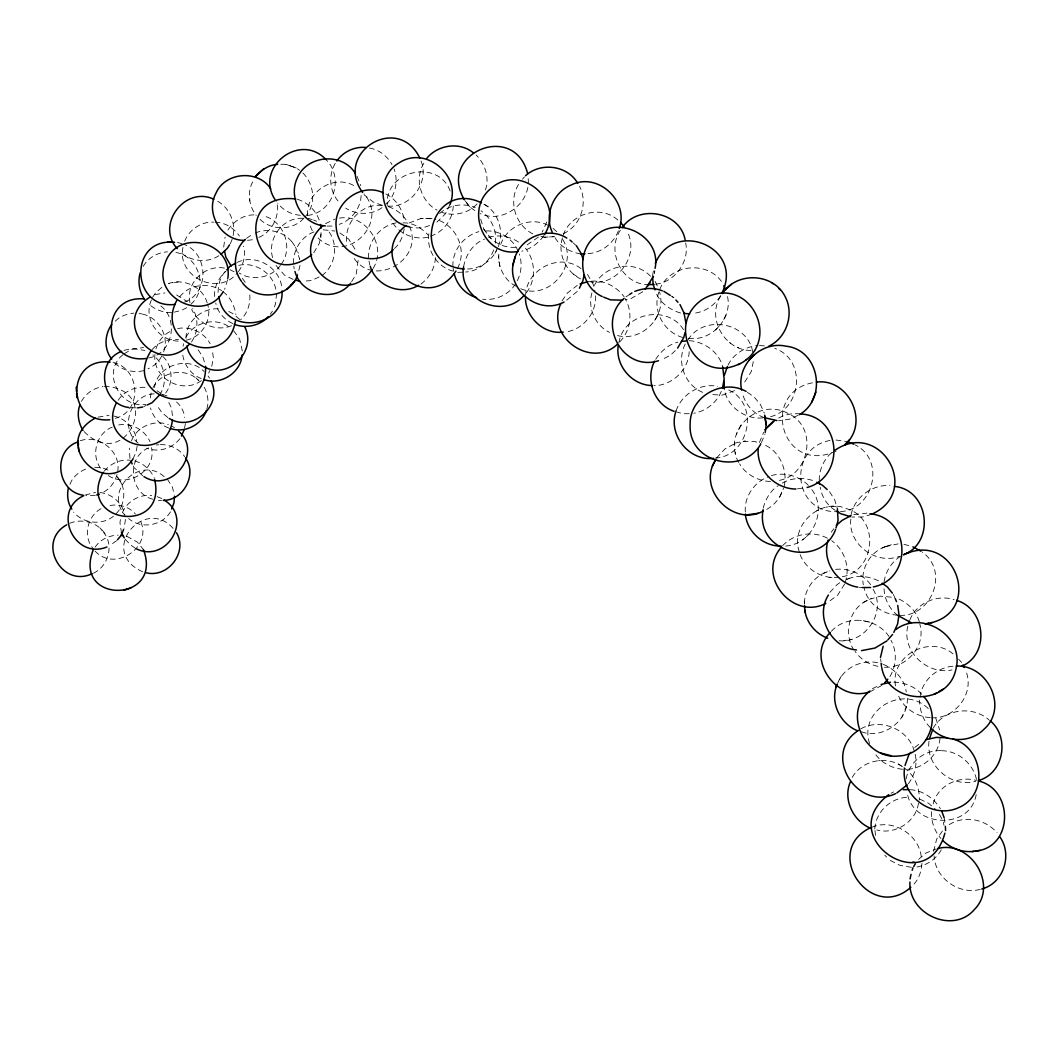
<?xml version="1.0" encoding="UTF-8"?>
<svg xmlns="http://www.w3.org/2000/svg" width="1059" height="1059" viewBox="0 0 1059 1059"><rect width="100%" height="100%" fill="white"/><g stroke="black" fill="none" stroke-linecap="round" stroke-linejoin="round"><path stroke-width="0.75" stroke-dasharray="5 3.75" d="M249.818 294.852C250.506 303.986 247.409 313.398 240.645 319.739M242.312 351.032L239.625 338.986L232.993 329.878M528.189 178.719C530.652 203.487 502.972 224.111 480.058 213.574M186.013 338.337C185.828 320.255 204.135 306.17 221.569 309.175M929.021 741.234C925.54 766.094 951.882 788.333 975.776 781.264M931.589 811.684C930.914 821.427 934.594 831.183 940.935 838.556M452.908 266.59C452.1 250.559 463.643 235.919 478.853 231.656M313.755 252.744L319.355 243.332L320.97 234.304M358.141 260.567L356.221 274.056L350.701 283.23M320.824 237.587L321.129 231.087M745.324 511.987C744.093 496.512 754.485 481.686 768.94 476.576M307.639 215.559C305.588 191.202 335.544 172.816 355.93 186.9M293.475 263.479C293.039 249.421 301.921 235.627 315.542 231.352M117.734 471.387C121.083 451.306 99.136 434.084 80.259 440.756M819.282 480.561C818.978 469.812 823.955 458.957 832.281 452.127M125.452 519.439L124.102 528.189M276.598 293.449L275.433 304.224L273.129 310.102M850.814 519.148C847.849 544.392 876.217 565.374 899.634 556.266M595.568 295.765C596.574 313.504 582.371 330.276 564.685 332.076M218.048 292.43C218.247 284.792 220.166 276.677 225.66 271.078M223.687 247.038L225.117 237.084M214.408 296.467C214.156 286.671 218.763 277.577 225.977 271.13M182.969 247.422C176.496 276.928 218.988 296.997 237.322 272.772M361.145 195.584C360.603 208.464 351.284 220.232 339.171 224.376M498.829 259.164L498.763 251.923M861.43 731.782C883.087 739.725 908.49 720.888 907.364 697.749M525.595 295.54C526.164 269.065 560.079 251.949 581.272 268.774M921.939 863.35C921.409 871.385 918.762 879.777 912.752 885.377M689.184 351.641C688.641 369.869 672.213 385.45 654.052 385.728M784.07 486.822C788.134 469.905 779.345 450.009 762.467 444.105M652.503 275.896L653.575 269.952M654.727 271.157L654.436 273.407L654.819 270.495M227.632 279.655L224.627 289.438M495.36 243.054C497.214 230.756 491.151 217.823 481.024 210.807M428.895 233.801C426.128 250.109 437.473 267.517 453.649 271.25M753.306 361.596L751.215 371.709L743.206 384.404M404.181 228.876C402.91 236.104 400.236 243.689 394.438 248.508M120.435 519.572L119.958 522.669L121.441 532.571M300.054 265.465L297.38 275.552M907.815 626.121C901.394 651.206 927.393 675.43 952.041 669.897M137.18 446.051L136.029 452.167L133.037 458.865M154.548 387.462C157.341 364.852 188.767 355.242 204.175 371.577M920.046 697.232C921.833 680.725 936.54 667.594 952.848 666.204M738.719 462.584C721.378 431.675 758.085 396.675 788.267 413.553C819.335 427.69 809.063 477.966 776.446 480.733M874.76 828.919C875.78 811.313 891.704 796.805 909.271 797.321M759.435 442.516L763.671 432.297M184.518 428.101L185.431 423.613M206.823 409.065C209.457 400.567 207.273 391.208 202.282 383.993M933.628 851.304L936.686 839.032L943.953 828.959M804.483 603.193C804.443 588.354 815.576 574.64 829.859 570.88M183.035 346.253L183.591 343.738M562.448 237.865C557.074 254.623 566.975 273.963 583.403 280.066M884.106 581.815C885.562 571.238 892.009 561.522 901.09 555.922M658.936 291.913C651.841 310.989 664.496 333.294 684.167 337.834M618.893 342.864C623.248 313.014 667.607 303.774 683.624 329.852M463.604 266.775C465.642 254.954 473.069 243.517 484.532 239.082M918.497 803.159C915.903 822.141 895.001 834.942 876.839 829.978M591.902 292.946C587.427 307.957 595.37 325.669 609.534 332.354M940.048 738.189C938.38 756.179 921.754 770.224 903.856 769.377M976.199 794.594C970.123 830.6 912.924 827.622 907.192 792.887M845.056 582.556C850.576 567.703 844.566 549.82 831.725 540.725M151.08 392.995L149.888 400.739M485.419 189.958C489.708 177.727 485.115 163.748 476.073 154.932M498.312 246.615C504.441 231.1 498.207 211.112 482.878 203.632M546.775 222.019L542.182 232.159M763.168 508.214C765.458 499.358 770.303 490.542 778.312 485.657M211.747 366.321L213.375 357.651L212.104 349.166M906.133 778.921C909.019 762.308 924.759 749.295 941.716 750.725M933.178 803.94C937.586 785.566 958.805 775.32 976.451 780.457M851.118 514.634C854.719 496.962 872.285 484.426 890.037 485.512M688.575 338.284C711.555 341.819 733.318 317.872 727.215 295.368M163.563 351.892C170.142 335.293 156.904 314.827 139.166 313.636M131.501 440.822C136.717 426.618 154.336 419.351 168.328 424.54M117.059 474.472C114.835 483.05 108.693 490.238 100.499 493.653M155.964 348.808C158.453 340.535 164.714 333.294 172.869 330.262M500.761 244.417C507.261 225.13 532.505 215.374 549.952 226.427M563.203 235.098C570.563 213.296 601.459 204.122 618.443 220.629M449.929 204.612L445.362 213.905L436.877 222.138M685.239 343.99C676.013 361.94 684.842 386.297 704.248 392.915M618.39 230.849C613.452 243.742 600.36 253.75 586.382 253.657M761.408 442.649L765.048 433.952M230.213 243.742C238.513 228.347 231.299 207.101 215.255 200.032M766.703 509.366C774.817 504.971 780.801 497.015 783.475 488.225M901.884 717.38L903.221 714.19M904.982 709.914L906.504 706.274M151.437 299.949C142.594 318.772 159.221 341.766 179.54 341.117M779.795 496.883L783.038 489.298M184.69 241.253C189.018 229.737 201.289 221.41 213.614 222.165M457.342 268.536C468.025 249.712 455.661 223.661 434.719 219.16M889.917 676.608C896.483 665.634 897.225 651.576 890.99 640.338M161.762 356.062C158.929 361.648 153.846 366.493 147.956 368.757M252.664 181.91C246.972 192.381 248.971 206.187 256.212 215.454M159.724 394.875C168.077 382.153 165.019 364.031 152.84 354.897M844.658 584.012L837.576 595.237L827.238 602.809M493.666 249.99C489.457 261.772 478.324 271.316 465.669 272.017M659.691 289.663C669.288 264.26 707.73 259.667 722.503 283.005M617.529 335.571C642.178 342.044 667.091 316.35 659.558 292.006M941.279 849.702C936.54 858.902 927.049 865.11 916.935 867.003M69.947 484.387C72.647 476.576 79.61 471.387 87.063 468.502M208.663 373.112L209.947 370.451M517.255 280.701C521.571 272.64 522.299 262.526 519.254 253.935M467.482 269.012C480.296 268.88 492.726 260.276 497.439 248.335M676.092 410.866C681.731 394.027 700.251 382.789 717.803 386.35M494.963 253.353L496.684 249.898M726.011 315L722.9 321.208M728.036 365.13C733.463 353.825 745.642 346.558 757.926 345.433M122.328 512.834C126.895 501.503 139.484 494.063 151.649 495.506M741.035 424.99L736.336 434.23M837.695 683.32C844.129 666.032 865.282 657.943 882.24 663.94M839.813 679.071L841.256 676.211M373.046 268.496C388.229 244.828 363.634 210.873 336.272 218.869M716.493 458.044L725.137 448.751L736.389 442.794M909.827 620.031C916.353 603.048 937.056 593.953 954.172 599.685M518.513 184.478C507.433 202.388 516.315 228.082 536.158 235.323M423.865 163.311C413.87 178.971 420.9 201.647 437.089 210.145M335.24 163.351C327.84 175.966 329.601 193.188 340.31 203.447M191.441 342.004C198.232 332.222 198.801 318.772 192.672 308.54M165.667 393.088C173.755 382.047 172.71 365.064 162.279 355.956M721.272 391.393C716.665 402.817 705.876 411.117 693.83 413.248M562.025 300.902L567.478 292.972L577.234 285.427M620.362 230.24C605.92 251.579 621.99 284.421 648.134 284.686M594.403 285.427C604.345 264.485 635.85 259.124 651.259 277.074M657.255 316.032L654.674 320.414M720.517 295.739C714.666 305.561 704.209 312.551 692.705 313.371M720.769 295.938C705.268 319.739 727.281 354.408 755.636 350.105M908.331 783.779C914.764 775.267 917.703 763.963 914.976 753.518M238.368 271.607C243.755 264.446 245.82 254.756 243.57 246.085M143.217 266.391C148.114 257.694 157.672 252.439 167.494 251.83M81.464 401.387C85.792 393.366 94.052 387.793 103.094 386.601M152.522 297.38L155.501 292.893L162.583 286.711M281.164 264.313C293.952 247.502 283.494 220.02 262.817 215.771M118.158 400.289C124.247 390.903 136.24 385.886 147.227 387.634M152.959 387.687C161.167 371.405 185.749 366.93 198.483 380.313M526.389 292.708C536.331 279.88 535.642 260.699 525.436 248.177M543.717 235.773C538.554 243.358 530.585 248.839 521.73 251.221M270.31 314.205L272.428 311.134M185.974 337.212C194.194 321.565 216.963 316.562 230.597 328.052M515.495 283.931C508.744 294.918 495.308 300.809 482.613 299.194M95.111 547.119C100.155 539.521 109.223 535.324 118.224 535.152M829.872 592.352L837.139 584.581L840.833 582M655.693 359.279C660.842 351.257 668.454 344.506 677.892 342.136M831.302 532.161L833.817 528.745M688.019 339.846C703.56 314.351 747.985 321.949 752.803 352.382M852.243 777.399C862 759.793 887.799 755.014 903.406 767.404M933.164 728.195C944.006 708.802 972.625 705.32 988.828 719.749M227.923 230.002C233.92 220.894 244.391 214.117 255.55 214.951M619.846 341.766C630.939 330.342 633.269 311.783 624.797 298.148M116.159 513.655C126.67 503.21 126.431 484.069 114.743 474.525M170.525 511.828C162.053 525.86 140.979 529.447 128.668 518.592M577.274 291.397L565.109 301.497M280.436 265.385C271.263 277.882 252.241 281.495 239.175 272.997M522.444 179.156L524.536 176.853M179.778 296.772C189.402 284.169 208.729 282.118 221.702 290.682M304.846 217.082C317.303 204.321 314.232 182.016 300.769 171.108M785.566 546.047C812.412 544.485 828.601 509.339 810.77 488.305M782.548 545.742C794.515 532.796 815.615 529.977 830.309 540.011M152.125 349.602C158.493 342.031 168.818 338.536 178.547 339.515M918.603 859.405L925.765 853.091L936.077 848.961M190.898 304.264C208.795 288.803 199.013 256.371 175.873 252.479M715.5 329.984L720.226 325.007M675.364 350.569L670.546 355.162L660.935 360.153M831.394 631.296C846.684 614.246 876.336 617.834 888.951 636.38M321.87 275.644C336.365 265.015 339.039 242.577 326.9 229.168M179.911 438.678C172.326 448.487 158.532 452.789 146.857 448.261M104.298 471.123C110.493 463.498 120.541 458.997 130.403 460.255M386.548 203.91C395.682 195.081 398.409 180.745 394.094 168.937M116.609 540.686L110.096 545.266M303.867 218.141C292.893 230.73 271.316 230.888 259.746 219.028M914.738 747.442L920.43 743.047M477.079 203.924C468.422 213.388 453.967 216.579 441.894 212.382M538.382 237.07L527.104 244.867M420.886 284.103C429.822 277.484 435.778 266.736 435.408 255.484M246.495 238.368L252.585 234.171M122.99 354.712C101.227 371.616 119.482 409.131 146.076 404.366M115.338 321.142C120.091 316.178 127.04 313.755 133.765 313.133M802.629 539.772L803.582 538.965M806.389 536.582L808.785 534.557M866.619 600.757C849.239 609.137 843.679 632.832 853.236 649.114M642.773 291.715L630.912 298.651L625.419 299.671M439.631 213.561C448.99 204.784 463.551 202.56 475.226 207.604M124.115 353.838L131.303 349.563L143.561 347.484M101.042 508.664C87.222 516.263 82.695 536.516 93.192 548.655M382.008 207.643C371.471 215.414 356.605 214.924 345.697 208.16M625.935 296.877L629.549 294.495M734.589 390.665L722.119 395.153L710.099 394.464M842.355 576.731C875.197 570.827 880.572 519.069 846.975 508.757C820.579 497.068 788.823 525.568 799.783 553.102M113.498 516.249C101.77 525.621 83.251 523.715 73.667 512.172M881.948 685.372L870.908 691.328M184.557 302.053C209.828 292.655 208.53 253.114 183.525 244.179M325.497 223.661L334.962 219.081M872.378 688.734L879.87 685.027M778.656 418.08C785.063 414.347 792.887 413.05 800.194 413.91M218.895 255.722C206.598 263.784 189.098 261.282 178.971 250.771M816.754 510.875L818.461 509.935M891.162 793.231L893.558 791.92M93.47 573.184C108.203 566.406 114.306 545.385 103.756 532.598M949.274 824.59C964.59 814.927 985.426 819.203 997.022 832.705M186.794 307.666L181.685 310.3L174.417 312.127M869.399 599.341L880.559 596.111L893.306 597.382M258.833 237.441C272.719 231.577 280.913 214.461 276.134 200.005M863.072 602.584L871.531 598.242M860.901 728.777C880.506 717.817 908.185 728.936 914.182 750.765M112.267 427.134C95.826 433.409 90.346 456.244 101.677 469.614M885.258 546.709C870.048 551.924 860.371 569.067 863.323 584.806M148.578 447.904C125.664 457.316 129.727 494.672 153.82 499.438M836.16 451.055C780.549 476.312 759.303 390.228 814.967 382.405M563.216 233.787C580.65 225.977 588.367 203.143 579.538 186.212M201.329 380.631C182.267 394.822 152.443 378.262 154.892 354.5M237.203 262.394C255.868 253.326 280.013 267.384 281.866 288.022M319.116 276.968L311.386 280.569L302.596 281.244M85.144 495.056L95.588 492.395M782.23 483.129C791.748 477.583 803.529 477.225 813.789 480.852M798.168 415.3L789.59 419.165L778.458 420.794M143.878 406.51L146.182 405.465M409.092 222.986L420.794 218.551L431.926 218.657M429.517 225.448C423.203 228.492 415.432 228.492 408.734 226.705M770.555 416.69C801.729 409.026 806.759 359.266 774.738 348.385M430.576 236.104C444.158 231.921 453.689 218.101 453.252 203.963M885.139 546.762L898.151 543.876M882.187 548.006L886.039 546.365M823.796 573.237L827.397 571.714M115.338 418.305C143.667 410.932 139.96 366.348 111.605 362.31M255.232 233.073C268.192 227.182 285.387 231.815 293.356 243.808M848.219 578.796C858.386 574.547 870.035 576.533 879.619 581.378M849.808 578.214L846.618 579.352L847.359 579.101M123.969 350.397L132.468 348.464L144.924 350.45M871.756 514.211L862.992 516.924L851.793 517.044M396.145 222.867C379.347 225.991 366.732 242.696 368.77 259.707M871.623 827.344C892.525 818.157 918.669 834.214 921.211 856.506M69.642 523.358C82.615 517.864 98.937 522.683 105.887 535.272M891.294 544.763L886.873 546.073M771.468 475.57C785.143 471.626 800.564 476.351 809.95 486.994M839.112 640.748C865.177 643.409 886.754 612.618 873.145 589.307M231.524 325.722C216.539 332.036 198.192 324.107 191.679 309.413M98.077 417.114L108.998 415.393M307.56 215.427C333.731 212.647 344.44 177.369 325.92 159.525M186.238 340.164C201.832 337.239 212.555 319.394 207.59 304.317M148.71 357.942C173.464 353.759 179.726 317.078 158.44 304.304M980.184 889.375C958.964 895.186 934.991 878.03 934.131 855.937M853.806 514.581L866.95 513.152M743.047 441.378L754.63 441.457L760.958 443.575M238.804 265.372C255.987 261.321 274.347 274.241 276.253 291.86M734.972 443.099L745.443 440.862M154.098 393.855C130.111 394.848 119.018 428.538 138.226 443.165M655.667 284.196C674.768 282.157 689.687 261.745 685.689 242.948M843.838 640.774L847.174 640.139M849.795 639.636L851.145 639.384M154.945 294.667L164.966 292.933M207.193 302.914C202.957 286.976 183.869 278.014 168.553 283.547L173.173 282.74M174.431 282.528L178.164 281.879M110.043 505.527C119.177 503.727 129.383 506.851 135.433 514.025M488.543 237.229C499.093 234.423 510.359 236.303 519.294 242.63M143.839 370.65C133.143 373.125 121.057 370.319 113.723 361.821M830.071 440.465C787.115 448.076 792.423 514.634 838.98 511.59M797.453 488.821L805.197 487.762M177.608 328.581C190.355 325.947 203.91 332.235 210.145 343.698M715.103 458.11C748.912 456.535 760.561 404.392 728.393 389.831M762.798 417.881C745.602 419.708 728.182 407.477 724.475 390.427M835.604 569.411C849.675 567.73 864.303 574.481 871.928 586.501M247.449 240.327L253.551 239.652M95.403 495.268L86.163 495.691M156.255 444.992L158.943 444.754M899.793 615.372C931.682 616.682 949.592 571.304 922.27 552.11M118.648 424.95C131.488 422.66 144.752 429.822 150.021 441.709M836.332 506.295L825.967 507.129M428.021 237.203C413.46 240.34 397.443 233.298 390.996 219.65M835.988 440.041L847.65 441.629M840.462 511.59C873.384 510.014 886.052 460.215 855.275 444.952M540.95 236.461L544.154 237.229L555.896 236.581L552.48 236.753M544.154 237.229L548.099 237.017M884.49 667.236C906.451 668.428 926.36 645.765 919.821 624.122M457.726 272.348L462.836 272.189M931.457 717.764C955.443 719.326 975.591 692.533 965.504 670.069M104.298 386.363C164.807 388.732 125.783 474.591 83.899 431.37M302.9 218.3C282.501 216.963 266.484 239.493 272.904 258.581M878.533 760.693L880.201 760.666M486.253 230.968C499.636 230.253 513.271 238.897 518.182 251.42M800.101 554.585C805.859 569.385 822.022 579.194 837.828 577.301M829.025 577.367L831.937 577.34M689.237 413.685L683.055 413.725L677.098 412.123M323.18 229.816L334.816 231.021M326.979 226.07L332.725 226.07M859.326 587.56L862.463 587.573M515.773 247.237C505.209 248.256 493.918 243.292 487.855 234.555M432.032 218.67L420.794 218.551M591.001 281.244C603.908 279.814 616.603 286.552 624.148 296.811M382.047 205.499C360.881 202.838 342.467 224.402 347.259 244.881M402.83 222.906C412.666 222.297 421.628 228.003 428.088 235.005M387.687 206.042C410.76 208.252 429.848 182.135 420.979 160.769M136.187 407.874L130.469 407.636M280.754 164.238L286.062 164.357L296.163 167.971L299.618 170.327M158.413 500.377L161.511 500.483M94.688 467.204L103.094 468.091L110.083 470.937M160.293 444.634C169.797 444.251 179.355 448.751 184.703 456.654M171.717 312.63C163.152 312.762 154.654 309.546 148.406 303.668M215.056 222.258C224.852 222.231 233.973 228.042 239.387 236.011M759.435 345.538L766.968 346.094M224.402 268.086C205.049 264.366 185.378 283.044 189.958 302.662M893.796 682.115C904.73 682.433 915.744 686.788 922.693 695.459M903.936 544.339L911.442 546.298M300.332 215.255C291.635 214.725 282.859 210.238 277.762 203.076M930.252 717.658C916.26 716.625 902.678 707.624 897.886 694.201M139.073 313.623L141.787 313.874M941.517 750.712C958.302 750.765 973.618 763.936 976.676 780.337M911.415 867.308L899.766 865.269L889.984 860.279M902.559 769.244C891.029 768.212 879.711 762.03 873.927 751.784M910.25 789.736C922.773 790.239 933.866 798.274 940.366 808.666M770.515 481.541C758.191 480.985 745.867 474.697 739.606 463.829M897.701 615.2C882.465 614.313 867.678 603.604 864.223 588.367M369.445 148.048C379.003 149.61 387.356 156.15 391.976 164.595M99.917 492.554C112.148 493.613 122.87 503.554 124.936 515.587M689.105 340.641C704.129 341.66 718.982 351.879 722.688 366.917M869.889 622.163L860.332 620.283M580.623 253.948C569.901 252.082 558.821 245.979 554.069 235.8M588.804 281.39C615.994 288.127 640.536 255.841 627.047 231.299M382.325 205.34L373.324 202.07L364.097 194.777M520.776 288.736C549.939 301.127 580.16 263.651 561.68 237.944M113.392 415.935C125.611 418.318 135.989 429.173 136.73 441.709M162.358 394.319L170.34 397.138M177.528 242.458L182.029 243.742M877.924 666.323C868.711 664.549 860.371 659.108 855.063 651.378M293.144 279.391L284.553 275.194L275.366 264.724M134.705 460.996C143.402 463.14 150.299 469.772 154.204 477.662M157.156 496.658L161.934 498.604M308.129 218.26L312.233 219.623M126.802 536.291L137.458 542.142L143.375 549.515M142.661 571.794C95.76 550.786 147.466 492.422 175.556 531.499M286.062 164.357L291.463 166.289M291.609 166.329L296.163 167.971M313.596 220.073L316.667 221.278M680.593 313.04C669.751 309.797 659.161 302.397 655.481 291.318M297.327 199.264C308.037 202.573 316.866 211.218 319.844 222.099M919.741 799.068L928.677 803.384L935.838 809.579M388.349 206.677C396.49 209.378 403.625 214.911 407.609 222.562M883.272 664.39C894.815 669.023 904.69 679.401 906.266 692.043M764.227 417.63C753.531 413.884 745.324 404.419 742.452 393.524M168.752 428.021C159.777 424.911 153.025 416.955 150.471 407.914M385.807 193.943C396.159 199.013 402.936 209.828 404.406 221.146M201.276 378.606C190.766 374.476 183.525 364.375 182.545 353.177M176.615 294.971L187.244 301.577M228.718 311.492L232.874 313.57L239.824 319.553M230.068 269.727L234.145 271.792M108.349 475.557C127.358 488.517 156.706 470.898 151.477 447.626M232.887 323.604C224.508 319.844 217.625 312.206 215.758 303.099M135.367 548.284L130.283 544.736L124.922 538.978M729.28 342.507L730.776 343.354M737.461 347.18L738.838 347.948M484.215 204.413L488.199 206.664M952.981 653.787C929.193 634.05 888.104 656.884 895.993 688.032M573.171 274.096L576.189 275.856M899.144 599.142C908.834 603.683 916.988 612.142 919.556 622.692M516.13 286.208C504.786 280.82 498.696 268.073 498.392 255.947M835.273 510.372C827.225 505.395 821.585 496.539 820.222 487.166M671.3 296.083L673.895 297.725L671.578 296.229M339.952 232.98L348.808 239.268L356.102 250.983M157.036 390.771L160.372 392.942M172.233 426.248L174.417 427.677M142.74 475.809L134.122 467.654L132.825 465.192M903.87 767.735C914.354 774.632 919.861 787.605 919.291 800.035M898.27 763.936L901.394 766.067M167.838 417.511L161.723 412.361L156.758 405.173M747.402 392.307L754.087 396.913L760.309 404.353L764.333 413.169M928.24 708.55C902.056 682.923 854.653 712.389 871.279 747.667M465.232 200.892L469.746 206.942L475.901 211.27M318.057 237.971C346.545 265.425 389.712 223.039 364.084 193.943M95.058 551.064C115.285 573.263 155.038 545.663 139.325 518.976M164.185 476.669C140.317 455.224 103.557 489.946 124.71 514.952M222.933 291.702C230.359 296.97 234.568 305.786 235.866 314.642M897.992 615.557C889.361 609.269 884.172 598.573 884.013 587.93M573.21 242.921L576.414 245.767M553.063 228.387L556.703 231.617M161.431 393.908L163.549 395.841M196.008 377.931L198.986 380.83M176.549 401.983C180.943 405.901 184.134 411.594 184.703 417.484M884.781 855.209L886.648 857.088M958.633 659.227L961.612 662.404M242.339 278.358L245.688 282.938M198.099 349.788L202.825 356.883L204.864 363.396M930.279 727.599C922.958 720.398 919.715 710.179 919.503 700.092M354.209 258.555C374.754 288.194 423.944 259.27 409.701 226.838M100.062 527.991L101.863 530.241M480.68 219.2L483.857 229.181L486.319 232.503M466.675 202.825L469.746 206.942M483.857 229.181L490.767 238.46M208.067 375.998L209.563 378.129M295.58 247.157L299.75 259.402L299.194 257.072M167.375 479.237L172.445 487.127L174.258 495.347M291.993 241.809L296.057 247.846M116.834 476.246L118.648 479.065M119.786 480.839L121.931 484.175M829.541 491.694L834.664 499.769L837.417 508.929M587.493 274.36L593.358 284.633L594.92 290.695M939.412 814.437L943.119 820.977L943.979 825.332M450.141 190.911C437.883 158.122 384.338 170.764 387.263 205.287M312.259 230.65L309.109 223.462M357.055 176.297L360.735 185.643M168.791 402.526L171.479 408.019L172.802 418.398M655.111 281.39L658.883 289.239M893.386 594.377L895.265 598.732M935.812 718.148L939.611 729.942M944.072 817.495L945.29 824.961M298.042 252.36L298.228 253.154M369.022 261.057L369.803 265.134M499.292 262.38L499.874 266.669M453.106 268.033L453.49 270.919M293.82 266.18L294.164 268.88M874.946 830.441L875.674 836.557M880.638 658.83L880.969 661.809M129.979 458.494L129.291 448.129M734.615 442.993L734.774 444.687M735.343 451.889L735.542 453.927M804.363 601.168L804.549 604.146M249.725 198.443L249.845 201.051"/><path stroke-width="1.5" d="M205.658 366.335C206.267 423.388 120.183 398.263 151.133 350.675M904.518 768.252C900.428 796.659 933.125 819.573 958.673 807.607C989.08 794.925 983.507 747.283 952.756 738.957M763.089 509.75C754.882 553.95 820.871 568.895 835.63 529.447M282.051 290.907C284.143 329.402 223.661 335.028 218.895 296.533M174.47 496.578L174.007 502.707L171.651 509.048M227.804 278.424C233.682 241.134 176.244 227.394 164.926 263.744C151.861 298.003 205.049 323.591 223.237 291.609M463.604 266.775C457.779 299.168 502.866 320.52 524.112 295.302M566.83 238.076C547.702 225.819 519.373 237.838 514.33 259.759C504.388 287.717 537.826 316.257 564.037 302.067M618.204 345.724C615.226 365.845 632.236 385.516 652.582 385.569M765.233 432.39L766.173 424.58L764.664 415.207M799.386 414.638C827.45 398.608 819.52 349.563 785.844 346.161C761.103 340.654 735.82 365.143 741.684 390.149M655.084 268.324C661.875 235.694 616.722 213.415 594.099 237.256C576.096 253.194 579.855 286.34 602.24 296.573M584.171 274.691L582.794 281.138L579.432 288.207M68.385 487.895C66.876 495.043 67.591 502.972 71.827 509.101M242.101 355.043C240.817 372.768 220.841 385.423 204.215 379.704M235.402 320.89C227.606 370.2 153.356 344.638 176.654 300.663M685.027 332.791L683.704 337.689L677.601 348.12M837.245 684.167C829.435 701.773 839.919 723.615 857.406 730.71M880.479 657.348L883.153 646.281M676.092 410.866C667.594 434.428 688.76 461.38 713.594 458.322M140.198 272.772C137.67 281.575 139.258 291.291 144.209 298.942M724.435 375.085L727.348 366.493M715.116 460.771C697.06 489.668 733.41 527.144 763.076 511.179M172.485 419.96C166.872 465.325 95.522 444.025 116.397 402.91M910.065 878.917L911.044 874.324M722.41 388.229L724.184 379.334L722.688 366.917M515.084 256.913L513.019 264.816M944.88 833.195C926.731 900.732 832.559 836.795 888.805 794.621M109.765 419.774C65.883 423.679 65.79 356.949 110.136 362.112M79.822 405.16C76.817 413.513 78.392 422.925 82.986 430.404M133.037 458.865C105.49 500.735 49.349 443.072 95.231 418.133M836.041 527.938L838.053 520.432L837.417 508.929M560.899 303.496C545.226 336.51 591.041 369.379 617.371 344.307M619.224 228.492C629.284 201.051 597.554 171.532 571.158 185.021C553.473 191.983 544.074 214.752 552.163 232M449.929 204.612C462.002 175.834 425.824 145.387 399.442 162.649C373.496 177.131 379.506 220.55 408.734 226.705M912.143 870.313L912.937 867.824M206.399 410.349C201.991 424.858 184.623 433.555 170.327 428.458M850.629 781.304C842.302 799.32 853.382 821.771 871.411 828.588M184.226 429.597L181.407 436.056M905.021 765.511L908.821 754.842L910.766 752.287M929.524 738.547L932.714 729.466M828.178 539.997C821.413 560.502 836.65 583.919 857.843 587.149M654.555 361.212C645.13 379.546 654.184 404.776 674.106 411.316M123.625 529.434L121.401 535.099L117.509 539.772M811.604 402.327L815.959 392.082M893.809 632.355L897.648 623.897L898.985 614.71L897.728 605.404M908.344 623.248L909.337 621.103M93.324 549.674C71.84 604.332 163.907 603.511 143.375 549.515M242.299 282.594C255.974 301.683 289.292 298.029 297.38 275.552M655.336 263.32C673.921 218.631 744.133 246.999 722.145 292.615M653.509 276.227L645.275 289.16M103.2 472.248C75.282 523.649 167.838 535.576 154.574 479.158M715.672 459.672L712.35 466.212M835.975 686.709L837.113 684.445M544.432 234.714C565.824 201.462 520.313 161.445 490.489 188.873C464.716 209.881 484.095 257.827 518.116 251.46M828.403 595.065C814.57 616.603 831.262 648.108 856.466 649.935M455.966 271.051C426.155 316.231 364.428 258.978 405.928 225.474M111.751 324.517C104.484 334.512 103.795 349.245 111.725 359.054M913.705 866.527L915.267 863.919M229.525 244.854L227.447 248.177L221.013 254.319M647.751 286.115L648.36 285.202M849.464 439.75L844.698 444.952C870.035 423.494 849.371 377.997 816.463 382.087M372.225 269.661C343.407 311.942 285.056 258.317 323.048 225.474M649.299 283.865L650.054 282.806M781.582 547.066C755.61 575.606 792.542 620.746 825.821 603.418M722.463 293.621C736.574 271.078 774.182 272.759 785.579 297.5C794.21 314.788 786.374 338.112 768.715 346.24M760.68 444.224C742.584 475.716 687.662 463.061 690.15 424.05C689.713 396.715 722.516 378.222 746.066 391.38M764.982 429.782L774.711 420.529M336.815 161.008C343.248 151.636 354.99 146.182 366.295 147.532M622.229 227.526C638.299 204.228 679.626 211.231 685.12 239.705M884.609 682.936L887.799 679.137M268.258 316.588C259.971 325.815 245.926 328.714 234.357 324.372M887.905 639.782L892.618 634.42M836.332 525.33L842.236 520.3L851.092 515.574M226.745 269.886L229.988 266.299L235.786 263.069M189.455 344.188C157.937 378.751 109.329 322.333 149.796 297.248M159.724 394.875L152.152 402.632L147.333 404.948M286.87 289.319L290.921 285.083M291.132 284.831L294.879 280.926M830.256 632.475C804.628 658.513 836.888 703.494 869.796 691.739M350.701 283.23C335.531 302.993 301.087 295.262 294.971 271.461M623.963 298.479C596.363 322.571 622.308 372.278 658.552 360.722M754.511 354.593L748.951 360.232M907.232 784.878L896.92 792.887M910.819 887.31C871.147 922.852 821.268 851.701 870.286 827.794M869.942 690.945C841.984 712.654 864.938 760.071 898.588 755.994C926.916 755.093 943.278 717.486 923.726 696.557M311.743 254.742C257.165 296.997 226.745 191.202 295.792 198.973M245.357 239.4C233.589 249.672 232.133 269.145 241.545 281.482M881.71 667.474C888.197 705.241 948.705 707.213 956.012 668.732C964.431 636.035 922.177 609.613 895.901 629.496M393.246 249.646C374.449 269.29 338.218 254.65 336.299 228.029C332.685 203.368 360.695 181.923 383.358 192.817M426.817 158.254C437.923 144.699 459.791 141.482 473.492 152.92M259.217 173.001L255.325 176.668C261.004 170.155 268.827 164.78 277.67 164.357M259.601 172.657L263.744 168.778M772.527 422.117L768.132 426.128M886.965 640.854L874.999 648.029L861.536 650.636M731.345 284.421L726.527 288.617M738.242 364.68C783.845 342.957 750.368 272.203 703.189 298.982C663.847 324.133 696.451 385.847 740.188 363.449M525.582 175.701C540.725 161.802 567.611 165.336 577.79 183.419M66.757 524.814C35.966 541.745 61.779 588.433 92.146 573.66M834.81 450.366C879.95 419.126 922.707 491.297 871.756 514.211M858.611 730.339C820.751 754.312 857.486 811.962 895.596 793.601M629.549 294.495L631.958 292.906M745.721 359.941L746.502 359.438M961.612 666.349C990.152 654.197 985.704 608.991 956.648 600.387M933.998 694.4L936.619 692.904M939.108 691.461L943.119 689.171M77.32 442.132C52.182 451.147 56.948 491.614 83.079 495.162M83.807 495.678C51.256 510.597 74.54 560.237 106.919 546.973M418.609 285.228C401.07 296.096 376.064 285.97 370.266 266.338M121.586 351.336C94.966 361.344 101.24 404.141 128.946 407.543M903.459 554.823C935.401 542.777 929.233 489.748 894.405 486.399M903.764 554.572L907.841 552.917M981.786 888.964C1003.641 883.325 1012.761 854.706 999.789 836.782M807.09 487.471C845.161 477.516 842.58 415.922 800.194 413.91M881.141 684.471L890.473 682.221M908.701 552.613C957.045 535.483 981.349 610.752 930.914 622.824M906.808 553.288L910.012 552.149M124.221 590.247L126.961 589.294M126.789 589.36L130.906 587.944M873.357 586.924C912.606 579.273 911.336 517.745 869.942 513.747M975.988 851.039C1013.211 847.253 1013.887 790.001 979.019 781.065M978.357 780.549C1003.932 773.666 1010.087 737.104 990.059 720.61M926.426 739.579L936.302 737.395L947.54 737.792M580.133 283.918L587.97 281.668M634.818 291.357C643.594 288.061 653.535 287.227 662.338 290.854M96.74 494.91L99.427 494.182M937.559 848.59C970.15 839.668 998.836 884.834 974.426 909.509C952.928 934.66 908.092 914.102 909.933 882.015M145.996 358.498C101.002 364.455 99.096 294.587 144.514 298.942M171.611 242.127C127.901 240.433 132.163 310.128 175.37 304.37M927.975 623.367L932.33 622.546M925.036 623.923L928.571 623.261M137.524 407.887L142.727 407.027M622.666 300.187L610.566 299.856L603.63 297.129M943.039 840.74C951.181 848.696 963.002 852.852 974.293 851.29M972.215 851.621L980.078 850.39M912.368 862.344L914.169 862.066M654.038 284.5L648.134 284.686M747.336 514.793L758.244 513.284M163.245 500.417C183.525 500.377 197.411 474.657 185.497 457.965M681.4 341.395L686.02 340.945M580.623 253.948L584.939 253.723M563.295 332.116C543.346 334.644 524.96 316.707 525.449 296.877M244.603 240.393C222.033 240.764 204.956 213.706 215.771 193.638C224.707 171.968 257.999 169.228 270.747 188.767M903.327 789.71L908.874 789.59M862.463 587.573L870.564 587.493M781.079 546.06C763.407 546.457 746.86 531.737 745.364 514.012M464.332 268.986C408.033 265.2 430.47 178.375 481.461 202.838M167.944 241.929L174.576 242.286M956.211 666.085C987.623 664.443 1008.75 707.611 983.943 729.267C970.07 743.63 944.972 742.491 931.218 728.513M325.378 225.924C303.059 224.971 287.916 198.96 296.957 178.759C306.13 154.971 342.256 151.728 355.4 173.504M683.624 313.332L689.674 313.914M120.766 535.298L122.923 535.576M795.905 489.033C774.751 488.887 756.536 469.905 758.191 448.632M776.909 420.569L764.227 417.63M146.089 572.76C167.732 578.307 188.131 552.454 176.522 532.756M847.65 441.629L853.885 444.251M880.916 753.095L890.871 755.676M205.287 367.486C229.34 379.334 257.218 350.41 244.642 326.675M850.324 516.633L840.727 513.694L836.636 511.206M295.765 280.158L299.909 281.363M213.825 199.251C184.888 185.471 155.369 225.117 177.29 248.666M136.558 548.919C166.806 563.481 193.598 518.129 164.198 500.06M476.696 297.698C465.629 294.508 456.747 284.831 454.205 273.646M912.898 546.854L921.012 551.209M143.945 476.616C171.439 494.182 203.725 452.603 178.561 431.119M169.215 418.437C192.354 432.853 223.806 405.332 210.86 380.644M827.741 638.206C814.384 633.375 804.218 620.058 804.641 605.642M911.005 622.599L897.992 615.557M206.664 368.148C197.146 364.375 188.621 356.367 186.861 345.936M816.661 482.308L822.419 485.234L827.172 489.536M663.808 291.291L670.281 295.408M882.213 583.244L887.402 586.977L892.38 593.146M325.92 159.525C299.75 131.673 254.425 167.706 274.903 199.383M771.826 282.674L773.123 283.786M779.014 288.723L780.298 289.809M620.534 222.443L624.095 226.613M570.02 240.089L572.151 241.982M675.933 300.001L677.959 302.278M231.1 265.968L225.845 257.165L224.521 251.036M527.673 173.676C514.237 120.554 437.023 153.727 464.252 199.555M462.637 197.384L464.372 199.714M362.641 192.526C333.333 152.628 398.052 112.85 419.827 158.056M576.414 245.767L580.928 253.088L583.244 259.495M121.441 532.571L124.26 537.919M962.909 664.959L964.206 667.514M723.813 285.652L725.759 289.637M679.984 304.555L683.982 312.842L685.822 322.743M895.265 598.732L896.51 601.631M131.078 461.234L132.176 463.961M654.939 289.901L653.178 284.355L652.622 277.299M941.795 811.313L944.072 817.495M819.189 482.11L819.547 484.056M766.173 424.58L764.85 416.372M320.586 224.508L321.062 228.241M881.128 663.305L881.459 666.283M724.33 388.64L723.694 381.068L724.343 388.865M76.208 387.184L76.486 391.459M76.605 393.604L76.87 397.641M78.181 440.862L78.472 445.283M78.578 447.136L78.843 451.306M804.933 610.13L805.065 612.367M945.369 826.351L945.581 830.534"/></g></svg>
